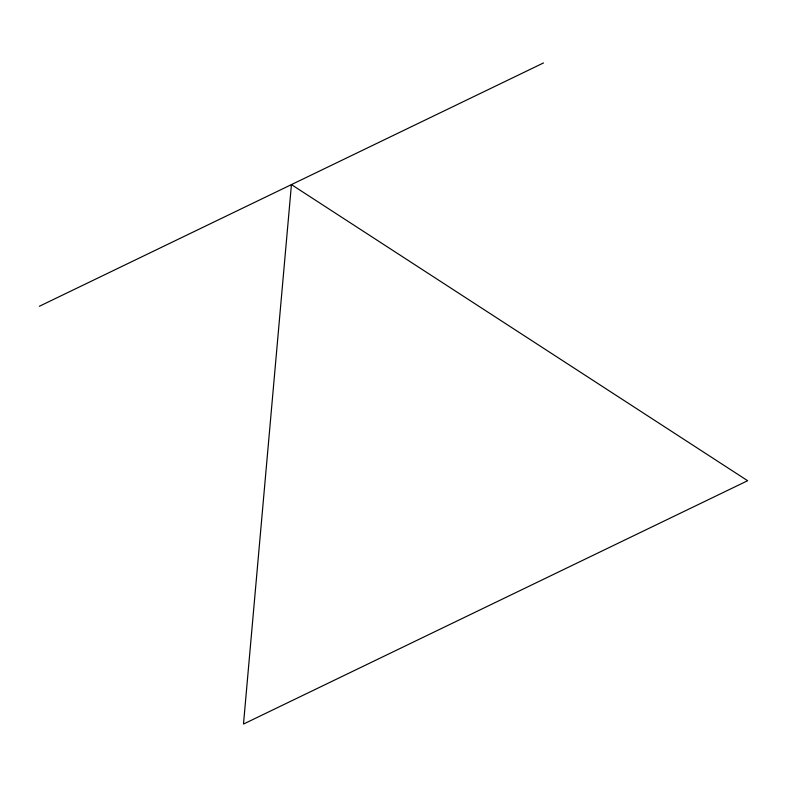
<?xml version="1.0" encoding="UTF-8"?>
<svg xmlns="http://www.w3.org/2000/svg" width="787" height="787" viewBox="0 0 787 787"><rect width="100%" height="100%" fill="white"/><g stroke="black" fill="none" stroke-linecap="round" stroke-linejoin="round"><path stroke-width="1.18" d="M39.35 306.281L543.512 62.94M291.436 184.611L243.488 724.06L747.65 480.719L291.436 184.611"/></g></svg>
